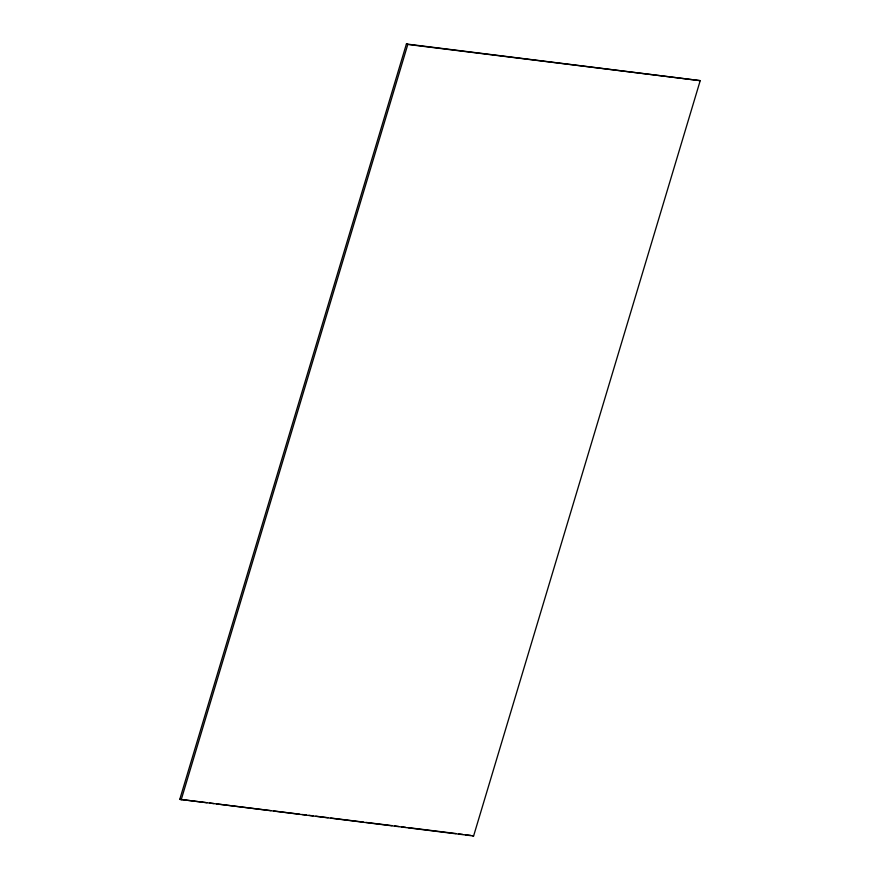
<?xml version="1.0" encoding="UTF-8"?>
<svg xmlns="http://www.w3.org/2000/svg" width="880" height="880" viewBox="0 0 880 880"><rect width="100%" height="100%" fill="white"/><g stroke="black" fill="none" stroke-linecap="round" stroke-linejoin="round"><path stroke-width="1.32" d="M179.784 799.348L406.406 44L700.216 80.652L473.594 836L179.784 799.348L206.987 802.714M181.192 799.788L407.803 44.44L700.216 80.652M209.704 803.055L213.785 803.561M216.513 803.891L270.908 810.634M273.625 810.964L299.475 814.165M302.192 814.506L306.273 815.012M308.99 815.342L313.071 815.848M315.788 816.189L328.031 817.707M330.748 818.037L363.396 822.085M366.113 822.426L391.952 825.627M394.669 825.957L398.75 826.463M401.478 826.804L405.548 827.31M408.276 827.64L455.873 833.536M458.59 833.877L462.671 834.383M465.399 834.713L470.833 835.395M406.406 44L407.803 44.44M472.197 835.56L473.594 836"/></g></svg>
